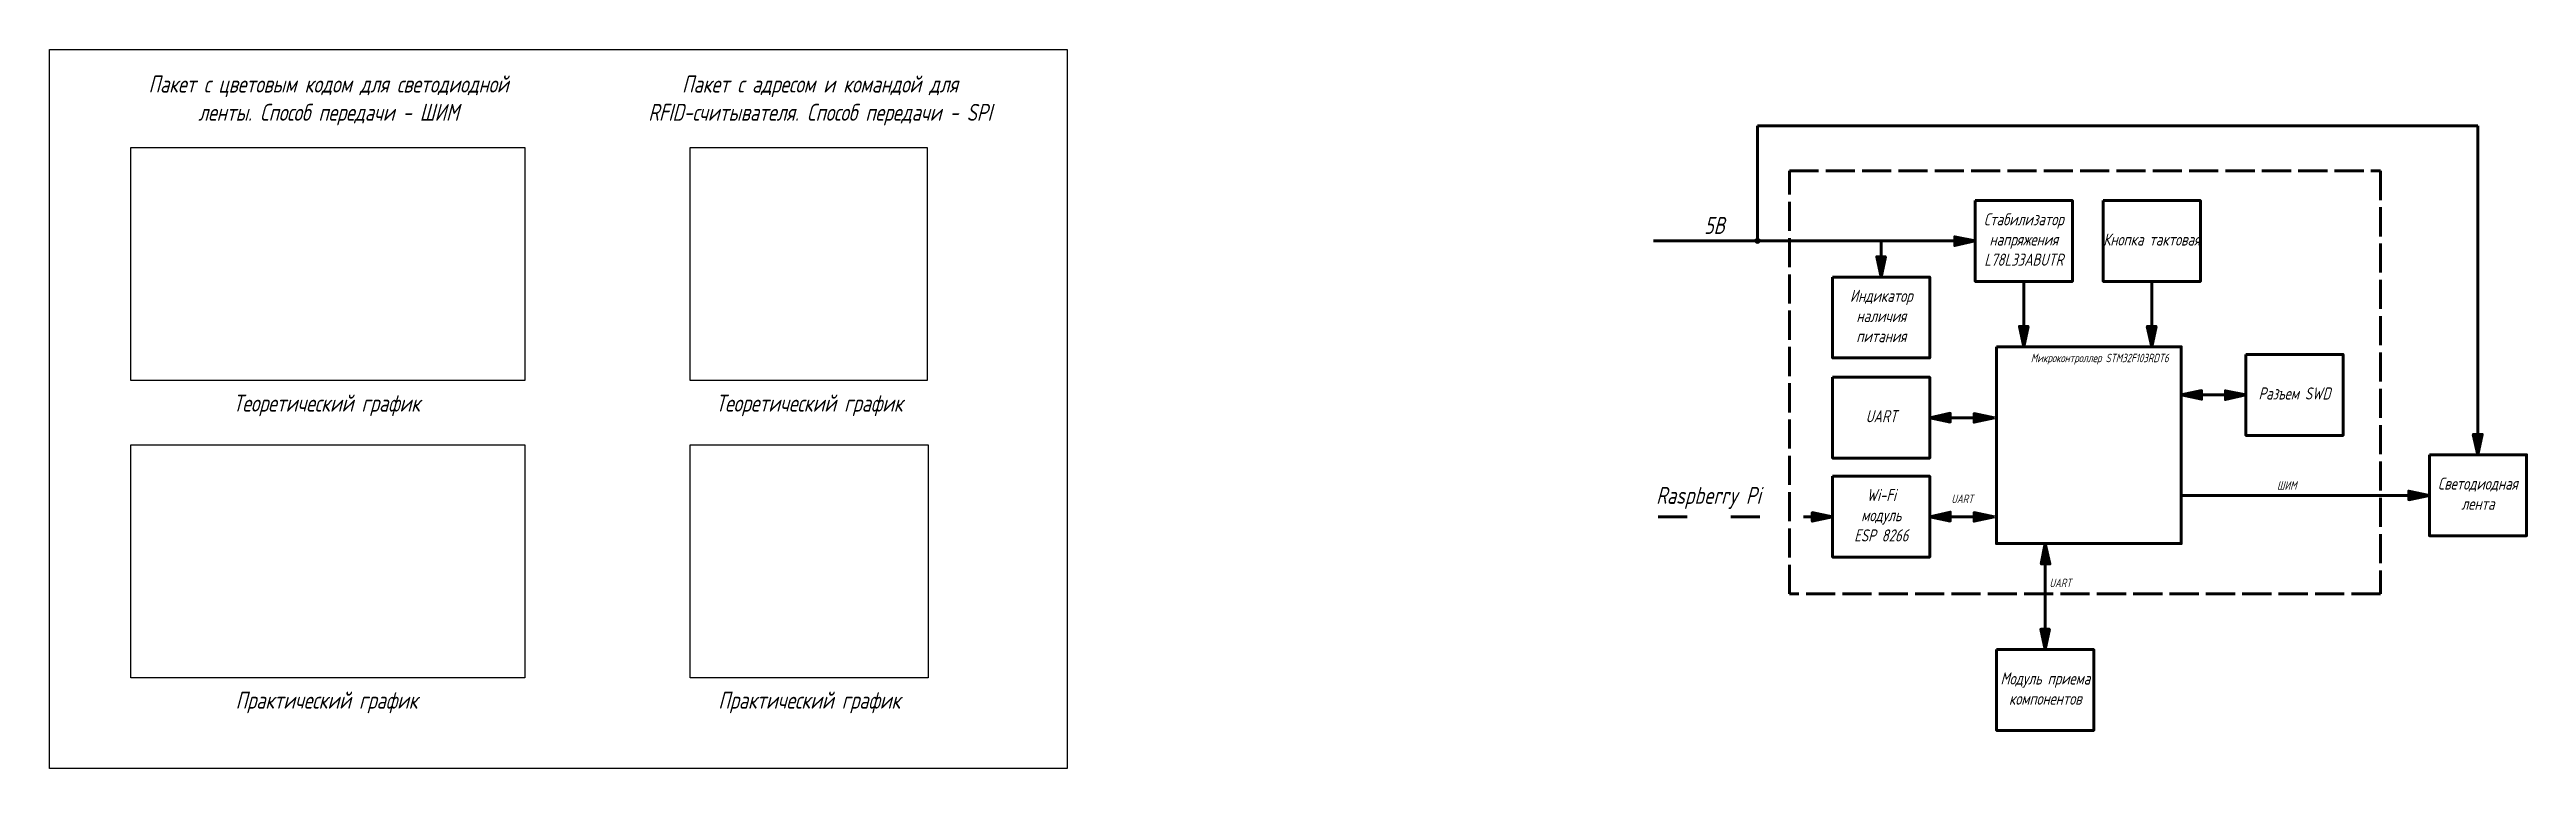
# Model space of a CAD drawing. Header units: millimetres. Extents: x 3004 to 4026, y 1209 to 1506.
import ezdxf

# ---------------------------------------------------------------- set-up
doc = ezdxf.new("R2010")
doc.units = ezdxf.units.MM
doc.linetypes.add('ACAD_ISO02W100', pattern=[15, 12, -3])
doc.linetypes.add('ACAD_ISO03W100', pattern=[30, 12, -18])
doc.layers.add('Format', color=7, linetype='Continuous', lineweight=60)
doc.layers.add('Tonk', color=7, linetype='Continuous', lineweight=25)
doc.layers.add('KONTUR', color=7, linetype='Continuous')
doc.styles.get("Standard").update_dxf_attribs({"font": '', "width": 0.8, "oblique": 15})
doc.styles.get('Standard').set_extended_font_data('GOST type B')
picture_1 = doc.add_image_def('image1.jpg', size_in_pixel=(593, 351))
picture_2 = doc.add_image_def('image2.jpg', size_in_pixel=(593, 351))
picture_3 = doc.add_image_def('image3.jpg', size_in_pixel=(380, 374))
picture_4 = doc.add_image_def('image4.jpg', size_in_pixel=(379, 372))

msp = doc.modelspace()

# ---------------------------------------------------------------- hatches: boundary and pattern name
at = {"layer": 'Format'}
h = msp.add_hatch(color=256, dxfattribs=at)
h.dxf.hatch_style = 1
h.paths.add_polyline_path([(3798.6, 1426.7), (3790.1, 1428.4), (3790.1, 1426.7)])
h.paths.add_polyline_path([(3798.6, 1426.7), (3790.1, 1426.7), (3790.1, 1424.8)])
h = msp.add_hatch(color=256, dxfattribs=at)
h.dxf.hatch_style = 1
h.paths.add_polyline_path([(3761.5, 1420.2), (3757.9, 1420.2), (3759.8, 1411.8)])
h = msp.add_hatch(color=256, dxfattribs=at)
h.dxf.hatch_style = 1
h.paths.add_polyline_path([(3820.4, 1391.4), (3816.8, 1391.4), (3818.6, 1383)])
h = msp.add_hatch(color=256, dxfattribs=at)
h.dxf.hatch_style = 1
h.paths.add_polyline_path([(3873.2, 1391.4), (3869.6, 1391.4), (3871.4, 1383)])
h = msp.add_hatch(color=256, dxfattribs=at)
h.dxf.hatch_style = 1
h.paths.add_polyline_path([(3883.6, 1363.1), (3892, 1361.3), (3892, 1363.1)])
h.paths.add_polyline_path([(3883.6, 1363.1), (3892, 1363.1), (3892, 1364.9)])
h = msp.add_hatch(color=256, dxfattribs=at)
h.dxf.hatch_style = 1
h.paths.add_polyline_path([(3910.3, 1363.1), (3901.8, 1364.8), (3901.8, 1363.1)])
h.paths.add_polyline_path([(3910.3, 1363.1), (3901.8, 1363.1), (3901.8, 1361.2)])
h = msp.add_hatch(color=256, dxfattribs=at)
h.dxf.hatch_style = 1
h.paths.add_polyline_path([(3779.8, 1353.7), (3788.3, 1351.9), (3788.3, 1353.7)])
h.paths.add_polyline_path([(3779.8, 1353.7), (3788.3, 1353.7), (3788.3, 1355.5)])
h = msp.add_hatch(color=256, dxfattribs=at)
h.dxf.hatch_style = 1
h.paths.add_polyline_path([(3806.5, 1353.7), (3798.1, 1355.4), (3798.1, 1353.7)])
h.paths.add_polyline_path([(3806.5, 1353.7), (3798.1, 1353.7), (3798.1, 1351.8)])
h = msp.add_hatch(color=256, dxfattribs=at)
h.dxf.hatch_style = 1
h.paths.add_polyline_path([(4007.8, 1346.8), (4004.1, 1346.8), (4006, 1338.4)])
h = msp.add_hatch(color=256, dxfattribs=at)
h.dxf.hatch_style = 1
h.paths.add_polyline_path([(3986, 1321.6), (3977.5, 1323.4), (3977.5, 1321.6)])
h.paths.add_polyline_path([(3986, 1321.6), (3977.5, 1321.6), (3977.5, 1319.8)])
h = msp.add_hatch(color=256, dxfattribs=at)
h.dxf.hatch_style = 1
h.paths.add_polyline_path([(3739.7, 1312.8), (3731.3, 1314.5), (3731.3, 1312.8)])
h.paths.add_polyline_path([(3739.7, 1312.8), (3731.3, 1312.8), (3731.3, 1310.9)])
h = msp.add_hatch(color=256, dxfattribs=at)
h.dxf.hatch_style = 1
h.paths.add_polyline_path([(3779.8, 1312.8), (3788.3, 1311), (3788.3, 1312.8)])
h.paths.add_polyline_path([(3779.8, 1312.8), (3788.3, 1312.8), (3788.3, 1314.7)])
h = msp.add_hatch(color=256, dxfattribs=at)
h.dxf.hatch_style = 1
h.paths.add_polyline_path([(3806.5, 1312.8), (3798.1, 1314.5), (3798.1, 1312.8)])
h.paths.add_polyline_path([(3806.5, 1312.8), (3798.1, 1312.8), (3798.1, 1310.9)])
h = msp.add_hatch(color=256, dxfattribs=at)
h.dxf.hatch_style = 1
h.paths.add_polyline_path([(3827.5, 1301.7), (3825.8, 1293.3), (3827.5, 1293.3)])
h.paths.add_polyline_path([(3827.5, 1301.7), (3827.5, 1293.3), (3829.4, 1293.3)])
h = msp.add_hatch(color=256, dxfattribs=at)
h.dxf.hatch_style = 1
h.paths.add_polyline_path([(3827.5, 1257.9), (3829.2, 1266.3), (3827.5, 1266.3)])
h.paths.add_polyline_path([(3827.5, 1257.9), (3827.5, 1266.3), (3825.6, 1266.3)])
at = {"layer": 'Tonk'}
h = msp.add_hatch(color=256, dxfattribs=at)
h.dxf.hatch_style = 1
h.paths.add_polyline_path([(3707.7, 1426.7), (3708.7, 1426.7), (3708.7, 1427.7, 0.414214)])
h.paths.add_polyline_path([(3709.7, 1426.7, 0.414214), (3708.7, 1427.7), (3708.7, 1426.7)])
h.paths.add_polyline_path([(3709.7, 1426.7), (3707.7, 1426.7, 1)])

# ---------------------------------------------------------------- linework, layer by layer
at = {"layer": 'Format'}
for p, q in [((3708.7, 1426.7), (3708.7, 1474.2)), ((3708.7, 1474.2), (4006, 1474.2)), ((4006, 1338.4), (4006, 1474.2)), ((3798.6, 1426.7), (3665.8, 1426.7)), ((3759.8, 1411.8), (3759.8, 1426.7)), ((3818.6, 1383), (3818.6, 1410)), ((3871.4, 1383), (3871.4, 1410)), ((3910.3, 1363.1), (3883.6, 1363.1)), ((3806.5, 1353.7), (3779.8, 1353.7)), ((3986, 1321.6), (3883.6, 1321.6)), ((3806.5, 1312.8), (3779.8, 1312.8)), ((3827.5, 1257.9), (3827.5, 1301.7))]:
    msp.add_line(p, q, dxfattribs=at)
at = {"layer": 'Format', "linetype": 'ACAD_ISO03W100'}
msp.add_line((3739.7, 1312.8), (3665.8, 1312.8), dxfattribs=at)
at = {"layer": 'Format', "linetype": 'ACAD_ISO02W100'}
msp.add_lwpolyline([(3721.9, 1455.6), (3965.8, 1455.6), (3965.8, 1280.9), (3721.9, 1280.9)], close=True, dxfattribs=at)
at = {"layer": 'Format'}
for points in [[(3798.6, 1443.4), (3838.7, 1443.4), (3838.7, 1410), (3798.6, 1410)], [(3851.4, 1443.4), (3891.5, 1443.4), (3891.5, 1410), (3851.4, 1410)], [(3798.6, 1426.7), (3790.1, 1428.4), (3790.1, 1424.8)], [(3739.7, 1411.8), (3779.8, 1411.8), (3779.8, 1378.4), (3739.7, 1378.4)], [(3759.8, 1411.8), (3761.5, 1420.2), (3757.9, 1420.2)], [(3818.6, 1383), (3820.4, 1391.4), (3816.8, 1391.4)], [(3871.4, 1383), (3873.2, 1391.4), (3869.6, 1391.4)], [(3807.3, 1383), (3883.6, 1383), (3883.6, 1301.7), (3807.3, 1301.7)], [(3739.7, 1370.4), (3779.8, 1370.4), (3779.8, 1337), (3739.7, 1337)], [(3910.3, 1379.8), (3950.4, 1379.8), (3950.4, 1346.4), (3910.3, 1346.4)], [(3883.6, 1363.1), (3892, 1361.3), (3892, 1364.9)], [(3910.3, 1363.1), (3901.8, 1364.8), (3901.8, 1361.2)], [(3779.8, 1353.7), (3788.3, 1351.9), (3788.3, 1355.5)], [(3806.5, 1353.7), (3798.1, 1355.4), (3798.1, 1351.8)], [(4006, 1338.4), (4007.8, 1346.8), (4004.1, 1346.8)], [(3739.7, 1329.5), (3779.8, 1329.5), (3779.8, 1296.1), (3739.7, 1296.1)], [(3986, 1338.4), (4026.1, 1338.4), (4026.1, 1304.9), (3986, 1304.9)], [(3986, 1321.6), (3977.5, 1323.4), (3977.5, 1319.8)], [(3739.7, 1312.8), (3731.3, 1314.5), (3731.3, 1310.9)], [(3779.8, 1312.8), (3788.3, 1311), (3788.3, 1314.7)], [(3806.5, 1312.8), (3798.1, 1314.5), (3798.1, 1310.9)], [(3827.5, 1301.7), (3825.8, 1293.3), (3829.4, 1293.3)], [(3807.4, 1257.9), (3847.5, 1257.9), (3847.5, 1224.5), (3807.4, 1224.5)], [(3827.5, 1257.9), (3829.2, 1266.3), (3825.6, 1266.3)]]:
    msp.add_lwpolyline(points, close=True, dxfattribs=at)
at = {"layer": 'KONTUR'}
for p, q in [((3003.8, 1208.8), (3003.8, 1505.8)), ((3003.8, 1505.8), (3423.8, 1505.8)), ((3423.8, 1505.8), (3423.8, 1208.8)), ((3423.8, 1208.8), (3003.8, 1208.8))]:
    msp.add_line(p, q, dxfattribs=at)
at = {"layer": 'Tonk'}
msp.add_circle((3708.7, 1426.7), 1, dxfattribs=at)

# ---------------------------------------------------------------- texts
at = {"char_height": 7, "attachment_point": 1}
for s, width, heights, insert in [('\\pxqc;Пакет с цветовым кодом для светодиодной ленты. Способ передачи - ШИМ ', 165.722, [30.3], (3036.1, 1495)), ('\\pxqc;Пакет с адресом и командой для RFID-считывателя. Способ передачи - SPI ', 165.194, [29.8], (3239.2, 1495)), ('\\pxqc;Теоретический график', 141.778, [7.27], (3047.3, 1363.2)), ('\\pxqc;Теоретический график', 141.778, [7.27], (3246.5, 1363.2)), ('\\pxqc;Практический график', 141.778, [7.27], (3047.3, 1240.5)), ('\\pxqc;Практический график', 141.778, [7.27], (3246.5, 1240.5))]:
    msp.add_mtext_dynamic_manual_height_columns(s, width=width, gutter_width=0.7, heights=heights, dxfattribs=dict(at, insert=insert))
at = {"layer": 'Format'}
for s, width, heights, insert, char_height, attachment_point in [('5В', 11.023, [3.31], (3686.7, 1436.6), 7, 1), ('\\pxqc;Стабилизатор напряжения\\PL78L33ABUTR', 40.113, [0], (3818.6, 1427.3), 5, 5), ('\\pxqc;Кнопка тактовая', 40.113, [0], (3871.4, 1427.3), 5, 5), ('\\pxqc;Индикатор наличия питания', 40.113, [0], (3759.8, 1395.7), 5, 5), ('Микроконтроллер STM32F103RDT6', 71.436, [8.71], (3821.5, 1380.1), 3.5, 1), ('\\pxqc;Разъем SWD', 40.113, [0], (3930.3, 1363.7), 5, 5), ('UART', 40.113, [0], (3759.8, 1354.3), 5, 5), ('Светодиодная лента', 40.113, [0], (4006, 1322.3), 5, 5), ('\\pxqc;Wi-Fi \\Pмодуль\\PESP 8266', 40.113, [0], (3759.8, 1313.4), 5, 5), ('UART', 71.436, [8.71], (3788.7, 1321.9), 3.5, 1), ('ШИМ', 71.436, [8.71], (3923.1, 1327.4), 3.5, 1), ('UART', 71.436, [8.71], (3829.2, 1287.2), 3.5, 1), ('Модуль приема компонентов', 40.113, [0], (3827.5, 1241.8), 5, 5)]:
    msp.add_mtext_dynamic_manual_height_columns(s, width=width, gutter_width=26.7, heights=heights, dxfattribs=dict(at, insert=insert, char_height=char_height, attachment_point=attachment_point))
at = {"layer": 'Tonk', "insert": (3666.9, 1325.1), "char_height": 7, "attachment_point": 1}
msp.add_mtext_dynamic_manual_height_columns('Raspberry Pi', width=54.478, gutter_width=20, heights=[15.3], dxfattribs=at)

# ---------------------------------------------------------------- pictures from other files: only their frames are drawn
image = msp.add_image(picture_1, insert=(3037.4, 1369), size_in_units=(162.6, 96.3))
image.dxf.flags = 7
image = msp.add_image(picture_3, insert=(3268.3, 1369), size_in_units=(97.8, 96.3))
image.dxf.flags = 7
image = msp.add_image(picture_2, insert=(3037.4, 1246.2), size_in_units=(162.6, 96.3))
image.dxf.flags = 7
image = msp.add_image(picture_4, insert=(3268.3, 1246.2), size_in_units=(98.1, 96.3))
image.dxf.flags = 7

doc.saveas('drawing.dxf')
